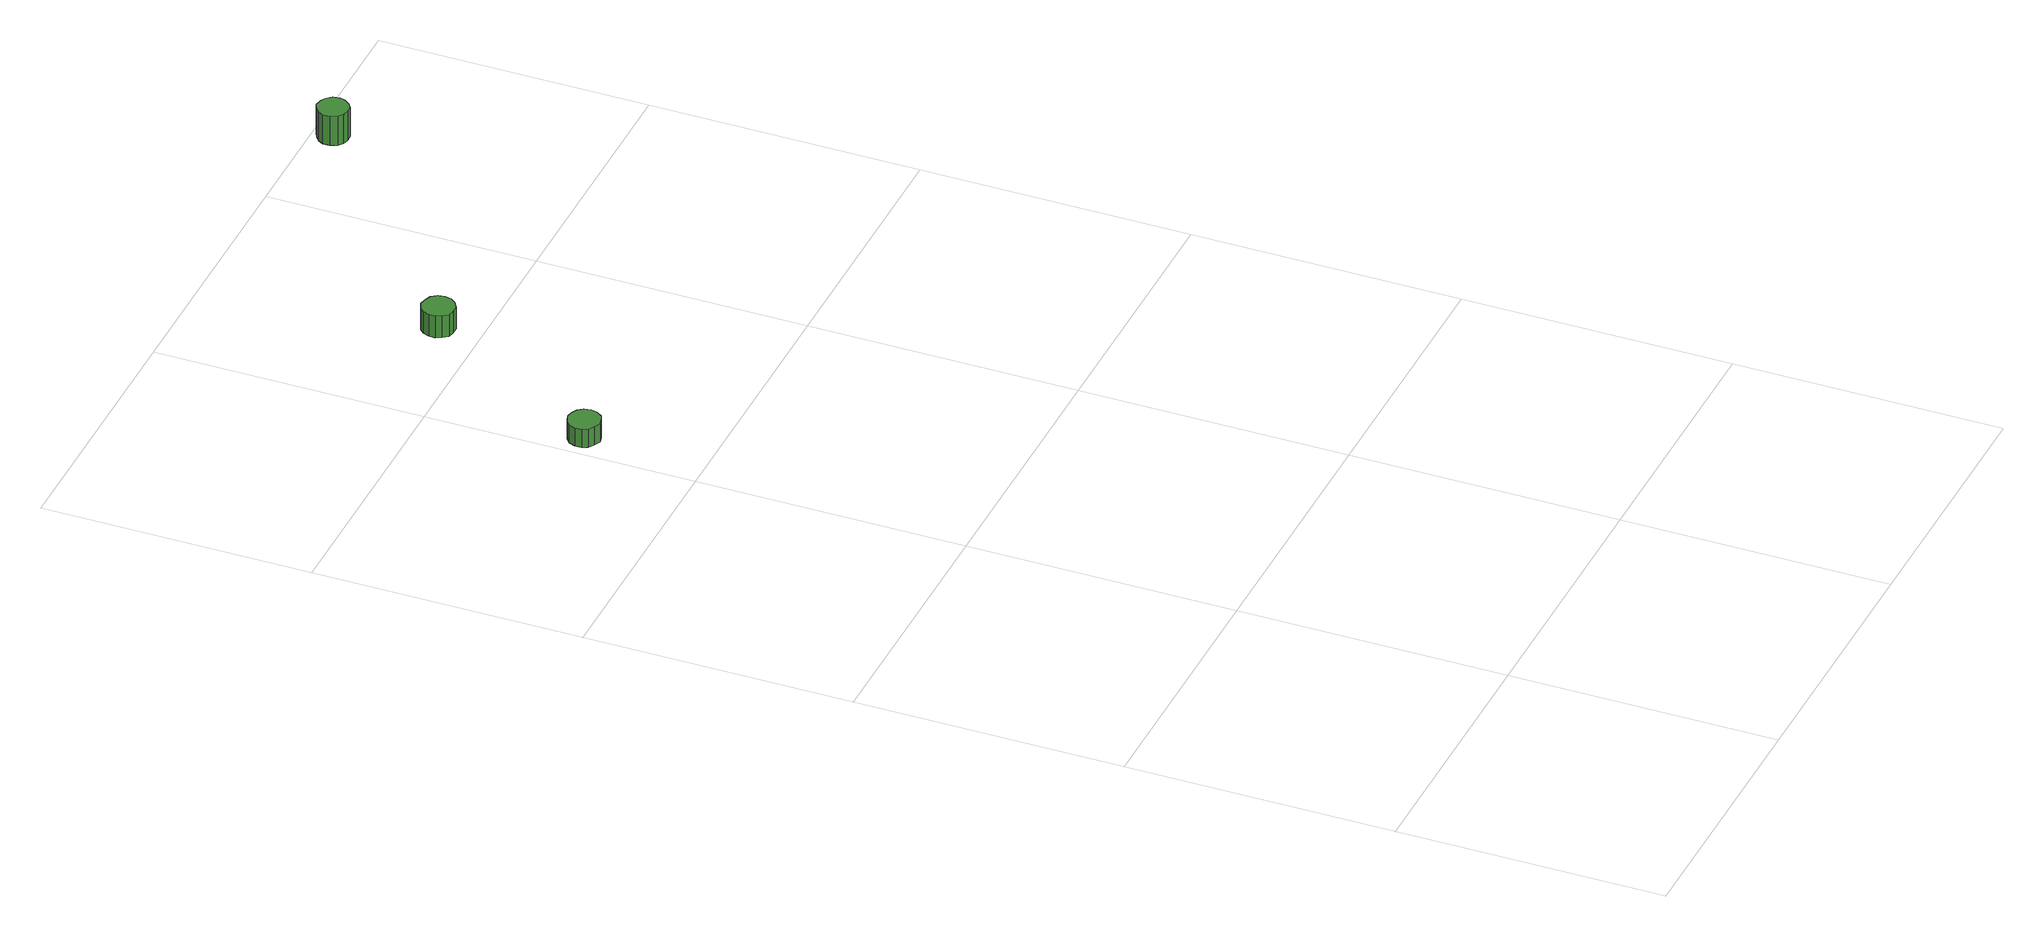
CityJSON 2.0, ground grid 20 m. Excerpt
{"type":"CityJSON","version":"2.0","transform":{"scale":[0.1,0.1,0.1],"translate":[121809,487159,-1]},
"CityObjects":{
"tree1":{"type":"SolitaryVegetationObject","attributes":{"function":"something"},"geometry":[{"type":"MultiSurface","lod":"1","boundaries":[[[0,1,2,3,4,5,6,7,8,9,10,11,12,13,14]],[[15,16,17,18,19,20,21,22,23,24,25,26,27,28,29]],[[0,29,28,1]],[[1,28,27,2]],[[2,27,26,3]],[[3,26,25,4]],[[4,25,24,5]],[[5,24,23,6]],[[6,23,22,7]],[[7,22,21,8]],[[8,21,20,9]],[[9,20,19,10]],[[10,19,18,11]],[[11,18,17,12]],[[12,17,16,13]],[[13,16,15,14]],[[14,15,29,0]]]}]},
"tree2":{"type":"SolitaryVegetationObject","attributes":{"function":"something"},"geometry":[{"type":"MultiSurface","lod":"1","boundaries":[[[30,31,32,33,34,35,36,37,38,39,40,41,42,43,44]],[[45,46,47,48,49,50,51,52,53,54,55,56,57,58,59]],[[30,59,58,31]],[[31,58,57,32]],[[32,57,56,33]],[[33,56,55,34]],[[34,55,54,35]],[[35,54,53,36]],[[36,53,52,37]],[[37,52,51,38]],[[38,51,50,39]],[[39,50,49,40]],[[40,49,48,41]],[[41,48,47,42]],[[42,47,46,43]],[[43,46,45,44]],[[44,45,59,30]]]}]},
"tree3":{"type":"SolitaryVegetationObject","attributes":{"function":"something"},"geometry":[{"type":"MultiSurface","lod":"1","boundaries":[[[60,61,62,63,64,65,66,67,68,69,70,71,72,73,74]],[[75,76,77,78,79,80,81,82,83,84,85,86,87,88,89]],[[60,89,88,61]],[[61,88,87,62]],[[62,87,86,63]],[[63,86,85,64]],[[64,85,84,65]],[[65,84,83,66]],[[66,83,82,67]],[[67,82,81,68]],[[68,81,80,69]],[[69,80,79,70]],[[70,79,78,71]],[[71,78,77,72]],[[72,77,76,73]],[[73,76,75,74]],[[74,75,89,60]]]}]},
"tree4":{"type":"SolitaryVegetationObject","attributes":{"function":"something"}},
"tree5":{"type":"SolitaryVegetationObject","attributes":{"function":"something"}},
"tree6":{"type":"SolitaryVegetationObject","attributes":{"function":"something"}},
"tree7":{"type":"SolitaryVegetationObject","attributes":{"function":"something"}}
},
"vertices":[
[32,690,21],[31,695,21],[28,699,21],[24,701,21],[19,702,21],[14,700,21],[10,697,21],[8,692,21],[8,687,21],[10,683,21],[14,680,21],[19,678,21],[24,679,21],[28,681,21],[31,685,21],[31,685,6],[28,681,6],[24,679,6],[19,678,6],[14,680,6],[10,683,6],[8,687,6],[8,692,6],[10,697,6],[14,700,6],[19,702,6],[24,701,6],[28,699,6],[31,695,6],[32,690,6],
[114,832,24],[113,837,24],[110,841,24],[105,843,24],[100,844,24],[95,842,24],[92,839,24],[90,834,24],[90,829,24],[92,825,24],[95,821,24],[100,820,24],[105,820,24],[110,823,24],[113,827,24],[113,827,6],[110,823,6],[105,820,6],[100,820,6],[95,821,6],[92,825,6],[90,829,6],[90,834,6],[92,839,6],[95,842,6],[100,844,6],[105,843,6],[110,841,6],[113,837,6],[114,832,6],
[296,985,30],[295,990,30],[292,994,30],[288,996,30],[283,997,30],[279,995,30],[275,992,30],[273,988,30],[273,983,30],[275,978,30],[279,975,30],[283,974,30],[288,974,30],[292,977,30],[295,981,30],[295,981,6],[292,977,6],[288,974,6],[283,974,6],[279,975,6],[275,978,6],[273,983,6],[273,988,6],[275,992,6],[279,995,6],[283,997,6],[288,996,6],[292,994,6],[295,990,6],[296,985,6]
]}
